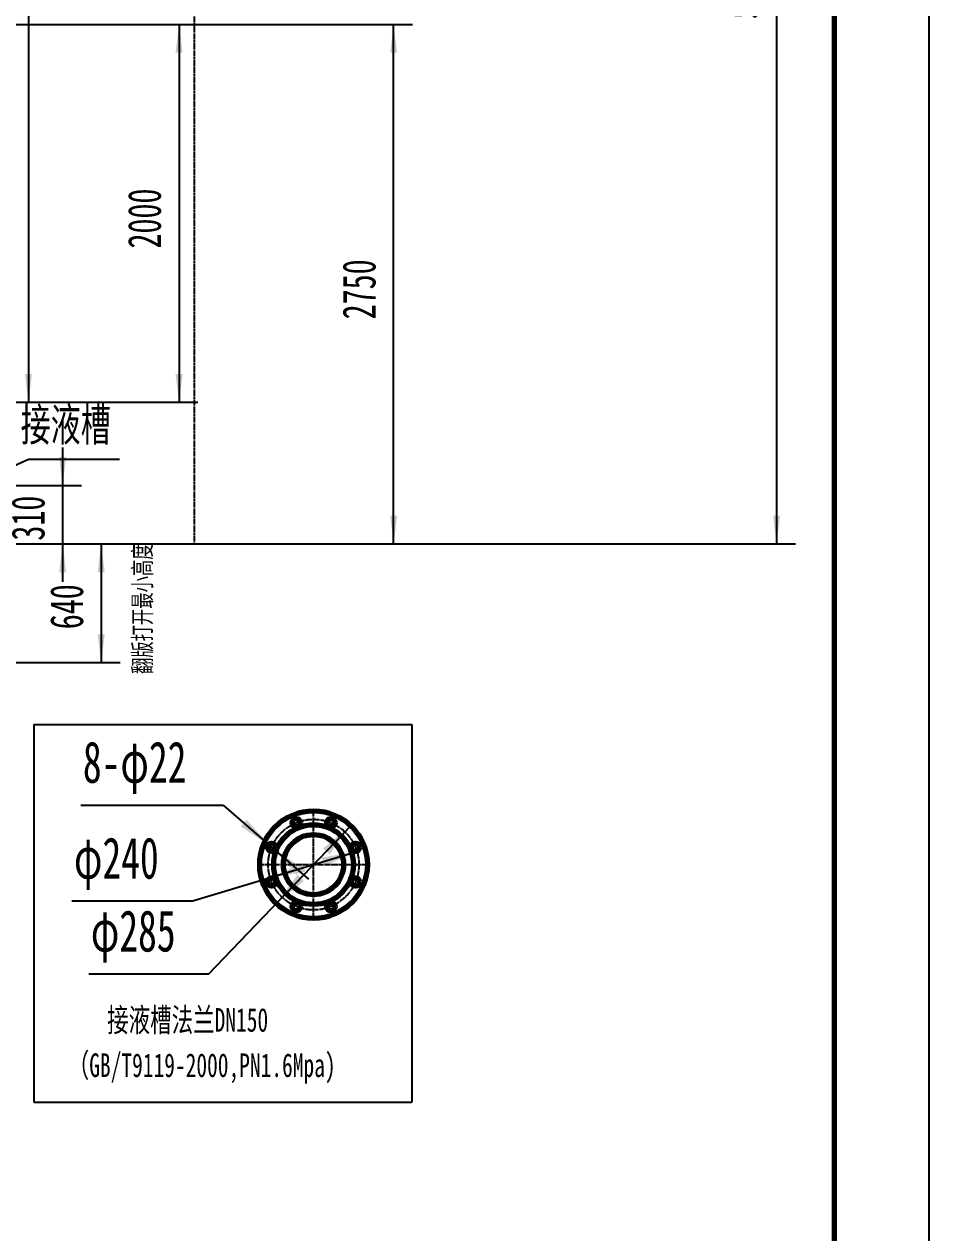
# Model space of a CAD drawing. Header units: millimetres. Extents: x -14850 to 14850, y -10500 to 10500.
# Drawn here: x 10060 to 14850, y -2670 to 3728 of the extents above; entities that cross this region are included whole.
import ezdxf

# ---------------------------------------------------------------- set-up
doc = ezdxf.new("R2010")
doc.units = ezdxf.units.MM
doc.linetypes.add('EB_DASHDOT', pattern=[39, 30, -3, 3, -3])
doc.linetypes.add('EB_DASHDOTDOT', pattern=[45, 30, -3, 3, -3, 3, -3])
for name, color, linetype, lineweight in [('CAXA0', 7, 'Continuous', 70), ('CAXA1', 1, 'EB_DASHDOT', 25), ('CAXA3', 7, 'Continuous', 25), ('CAXA4', 3, 'Continuous', 25)]:
    doc.layers.add(name, color=color, linetype=linetype, lineweight=lineweight)
doc.styles.add('标准', font='', dxfattribs={"width": 0.667})
doc.styles.get('标准').set_extended_font_data('NSimSun')
doc.dimstyles.new('标准', dxfattribs={"dimscale": 50, "dimtxt": 3.5, "dimasz": 3, "dimexe": 2, "dimexo": 0, "dimtad": 1, "dimdec": 1, "dimzin": 12, "dimdsep": 46, "dimtxsty": '标准', "dimcen": 0, "dimdle": 4, "dimaunit": 1, "dimazin": 2, "dimtfac": 1, "dimtdec": 3, "dimtmove": 0, "dimatfit": 3, "dimfxl": 0, "dimtolj": 1, "dimtzin": 0, "dimarcsym": 0})

# ---------------------------------------------------------------- blocks, each defined once
blk = doc.blocks.new('CAXBLOCK0', base_point=(14350, -10000))
at = {"layer": 'CAXA0', "linetype": 'Continuous', "lineweight": 70}
blk.add_line((14350, -10000), (14350, 10000), dxfattribs=at)
at = {"layer": 'CAXA3', "linetype": 'Continuous', "lineweight": 25}
blk.add_line((14850, 10500), (14850, -10500), dxfattribs=at)
blk = doc.blocks.new('*D786')
at = {"layer": 'CAXA4', "linetype": 'Continuous', "lineweight": 25}
for points in [[(12016.6, 3726.7), (12035.3, 3576.7), (11997.8, 3576.7)], [(12016.6, 976.7), (12035.3, 1126.7), (11997.8, 1126.7)]]:
    blk.add_hatch(color=0, dxfattribs=at).paths.add_polyline_path(points, flags=0)
at = {"layer": 'CAXA4', "color": 0, "linetype": 'Continuous', "lineweight": 25}
for p, q in [((9010.7, 3726.7), (12116.6, 3726.7)), ((12016.6, 976.7), (12016.6, 3726.7)), ((9580.7, 976.7), (12116.6, 976.7))]:
    blk.add_line(p, q, dxfattribs=at)
at = {"layer": 'CAXA4', "color": 0, "linetype": 'Continuous', "lineweight": 25, "insert": (11745.6, 2165.5), "char_height": 175, "attachment_point": 1, "rotation": 90, "style": '标准'}
blk.add_mtext('\\fNSimSun|b0|i0|p34;2750', dxfattribs=at)
blk = doc.blocks.new('*D787')
at = {"layer": 'CAXA4', "linetype": 'Continuous', "lineweight": 25}
for points in [[(10880.4, 3726.7), (10861.6, 3576.7), (10899.1, 3576.7)], [(10880.4, 1726.7), (10861.6, 1876.7), (10899.1, 1876.7)]]:
    blk.add_hatch(color=0, dxfattribs=at).paths.add_polyline_path(points, flags=0)
at = {"layer": 'CAXA4', "color": 0, "linetype": 'Continuous', "lineweight": 25}
for p, q in [((7510.7, 3726.7), (10980.4, 3726.7)), ((10880.4, 3726.7), (10880.4, 1726.7)), ((7510.7, 1726.7), (10980.4, 1726.7))]:
    blk.add_line(p, q, dxfattribs=at)
at = {"layer": 'CAXA4', "color": 0, "linetype": 'Continuous', "lineweight": 25, "insert": (10609.4, 2540.5), "char_height": 175, "attachment_point": 1, "rotation": 90, "style": '标准'}
blk.add_mtext('\\fNSimSun|b0|i0|p34;2000', dxfattribs=at)
blk = doc.blocks.new('*D788')
at = {"layer": 'CAXA4', "linetype": 'Continuous', "lineweight": 25}
for points in [[(10083.1, 6906.7), (10064.3, 6756.7), (10101.8, 6756.7)], [(10083.1, 1726.7), (10064.3, 1876.7), (10101.8, 1876.7)]]:
    blk.add_hatch(color=0, dxfattribs=at).paths.add_polyline_path(points, flags=0)
at = {"layer": 'CAXA4', "color": 0, "linetype": 'Continuous', "lineweight": 25}
for p, q in [((8693.4, 6906.7), (10183.1, 6906.7)), ((10083.1, 6906.7), (10083.1, 1726.7)), ((9008.4, 1726.7), (10183.1, 1726.7))]:
    blk.add_line(p, q, dxfattribs=at)
at = {"layer": 'CAXA4', "color": 0, "linetype": 'Continuous', "lineweight": 25, "insert": (9812.1, 4130.5), "char_height": 175, "attachment_point": 1, "rotation": 90, "style": '标准'}
blk.add_mtext('\\fNSimSun|b0|i0|p34;5180', dxfattribs=at)
blk = doc.blocks.new('*D819')
at = {"layer": 'CAXA4', "linetype": 'Continuous', "lineweight": 25}
for points in [[(10264.2, 1286.7), (10245.5, 1436.7), (10283, 1436.7)], [(10264.2, 976.7), (10245.5, 826.7), (10283, 826.7)]]:
    blk.add_hatch(color=0, dxfattribs=at).paths.add_polyline_path(points, flags=0)
at = {"layer": 'CAXA4', "color": 0, "linetype": 'Continuous', "lineweight": 25}
for p, q in [((10264.2, 1486.7), (10264.2, 776.7)), ((9605.7, 1286.7), (10364.2, 1286.7)), ((9892.4, 976.7), (10364.2, 976.7))]:
    blk.add_line(p, q, dxfattribs=at)
at = {"layer": 'CAXA4', "color": 0, "linetype": 'Continuous', "lineweight": 25, "insert": (9993.2, 994.2), "char_height": 175, "attachment_point": 1, "rotation": 90, "style": '标准'}
blk.add_mtext('\\fNSimSun|b0|i0|p34;310', dxfattribs=at)
blk = doc.blocks.new('CAXBLOCK774', base_point=(11592.4, -720.8))
at = {"layer": 'CAXA0', "linetype": 'Continuous', "lineweight": 70}
for centre, radius in [((11592.4, -720.8), 285), ((11592.4, -720.8), 211), ((11500.6, -499.1), 22), ((11684.3, -499.1), 22), ((11370.7, -629), 22), ((11814.2, -629), 22), ((11370.7, -812.7), 22), ((11814.2, -812.7), 22), ((11500.6, -942.6), 22), ((11684.3, -942.6), 22)]:
    blk.add_circle(centre, radius, dxfattribs=at)
at = {"layer": 'CAXA0'}
blk.add_circle((11592.4, -720.8), 159, dxfattribs=at)
at = {"layer": 'CAXA1', "linetype": 'EB_DASHDOT', "lineweight": 25}
for p, q in [((11592.4, -1011.8), (11592.4, -429.8)), ((11301.4, -720.8), (11883.4, -720.8))]:
    blk.add_line(p, q, dxfattribs=at)
blk.add_circle((11592.4, -720.8), 240, dxfattribs=at)
blk = doc.blocks.new('*D821')
at = {"layer": 'CAXA4', "linetype": 'Continuous', "lineweight": 25}
for points in [[(11822.3, -651.7), (11649.4, -728.2), (11636, -683.3)], [(11362.6, -789.9), (11548.9, -758.4), (11535.4, -713.5)]]:
    blk.add_hatch(color=0, dxfattribs=at).paths.add_polyline_path(points, flags=0)
at = {"layer": 'CAXA4', "color": 0, "linetype": 'Continuous', "lineweight": 25}
for q in [(11822.3, -651.7), (10313, -915.1)]:
    blk.add_line((10946.2, -915.1), q, dxfattribs=at)
at = {"layer": 'CAXA4', "color": 0, "linetype": 'Continuous', "lineweight": 25, "insert": (10324, -576.4), "char_height": 218.75, "attachment_point": 1, "style": '标准'}
blk.add_mtext('\\fNSimSun|b0|i0|p34;φ240', dxfattribs=at)
blk = doc.blocks.new('*D822')
at = {"layer": 'CAXA4', "linetype": 'Continuous', "lineweight": 25}
for points in [[(11789.8, -515.2), (11676.9, -666.7), (11643, -634.3)], [(11395, -926.4), (11541.8, -807.4), (11508, -774.9)]]:
    blk.add_hatch(color=0, dxfattribs=at).paths.add_polyline_path(points, flags=0)
at = {"layer": 'CAXA4', "color": 0, "linetype": 'Continuous', "lineweight": 25}
for q in [(11789.8, -515.2), (10402.4, -1300.8)]:
    blk.add_line((11035.6, -1300.8), q, dxfattribs=at)
at = {"layer": 'CAXA4', "color": 0, "linetype": 'Continuous', "lineweight": 25, "insert": (10413.4, -962.1), "char_height": 218.75, "attachment_point": 1, "style": '标准'}
blk.add_mtext('\\fNSimSun|b0|i0|p34;φ285', dxfattribs=at)
blk = doc.blocks.new('*D823')
at = {"layer": 'CAXA4', "linetype": 'Continuous', "lineweight": 25}
for points in [[(11364.6, -623.7), (11207.6, -518.6), (11238.4, -483.2)], [(11376.7, -634.2), (11503, -774.8), (11533.7, -739.4)]]:
    blk.add_hatch(color=0, dxfattribs=at).paths.add_polyline_path(points, flags=0)
at = {"layer": 'CAXA4', "color": 0, "linetype": 'Continuous', "lineweight": 25}
for q in [(10360.4, -407.6), (11565.6, -798)]:
    blk.add_line((11115.4, -407.6), q, dxfattribs=at)
at = {"layer": 'CAXA4', "color": 0, "linetype": 'Continuous', "lineweight": 25, "insert": (10371.4, -68.9), "char_height": 218.75, "attachment_point": 1, "style": '标准'}
blk.add_mtext('\\fNSimSun|b0|i0|p34;8-φ22', dxfattribs=at)
blk = doc.blocks.new('*D830')
at = {"layer": 'CAXA4', "linetype": 'Continuous', "lineweight": 25}
blk.add_hatch(color=0, dxfattribs=at).paths.add_polyline_path([(9415.7, 1126.7), (9560.2, 1170.9), (9544.9, 1205.1)], flags=0)
at = {"layer": 'CAXA4', "color": 0, "linetype": 'Continuous', "lineweight": 25}
for p, q in [((9415.7, 1126.7), (10083.1, 1425.7)), ((10083.1, 1425.7), (10565.1, 1425.7))]:
    blk.add_line(p, q, dxfattribs=at)
at = {"layer": 'CAXA4', "color": 0, "linetype": 'Continuous', "lineweight": 25, "insert": (10041.6, 1696.7), "char_height": 175, "attachment_point": 1, "style": '标准'}
blk.add_mtext('\\fNSimSun|b0|i0|p34;接液槽', dxfattribs=at)
blk = doc.blocks.new('*D842')
at = {"layer": 'CAXA4', "linetype": 'Continuous', "lineweight": 25}
for points in [[(14044.2, 6906.7), (14025.4, 6756.7), (14062.9, 6756.7)], [(14044.2, 976.7), (14025.4, 1126.7), (14062.9, 1126.7)]]:
    blk.add_hatch(color=0, dxfattribs=at).paths.add_polyline_path(points, flags=0)
at = {"layer": 'CAXA4', "color": 0, "linetype": 'Continuous', "lineweight": 25}
for p, q in [((8705.6, 6906.7), (14144.2, 6906.7)), ((14044.2, 6906.7), (14044.2, 976.7)), ((7255.7, 976.7), (14144.2, 976.7))]:
    blk.add_line(p, q, dxfattribs=at)
at = {"layer": 'CAXA4', "color": 0, "linetype": 'Continuous', "lineweight": 25, "insert": (13773.2, 3755.5), "char_height": 175, "attachment_point": 1, "rotation": 90, "style": '标准'}
blk.add_mtext('\\fNSimSun|b0|i0|p34;5930', dxfattribs=at)
blk = doc.blocks.new('*D849')
at = {"layer": 'CAXA4', "linetype": 'Continuous', "lineweight": 25}
for points in [[(10468.3, 976.7), (10449.6, 826.7), (10487.1, 826.7)], [(10468.3, 348.5), (10449.6, 498.5), (10487.1, 498.5)]]:
    blk.add_hatch(color=0, dxfattribs=at).paths.add_polyline_path(points, flags=0)
at = {"layer": 'CAXA4', "color": 0, "linetype": 'Continuous', "lineweight": 25}
for p, q in [((9030.7, 976.7), (10568.3, 976.7)), ((10468.3, 976.7), (10468.3, 348.5)), ((9051, 348.5), (10568.3, 348.5))]:
    blk.add_line(p, q, dxfattribs=at)
at = {"layer": 'CAXA4', "color": 0, "linetype": 'Continuous', "lineweight": 25, "insert": (10197.3, 525.2), "char_height": 175, "attachment_point": 1, "rotation": 90, "style": '标准'}
blk.add_mtext('\\fNSimSun|b0|i0|p34;640', dxfattribs=at)

msp = doc.modelspace()

# ---------------------------------------------------------------- linework, layer by layer
at = {"layer": 'CAXA3', "color": 5, "linetype": 'EB_DASHDOTDOT', "lineweight": 25}
for p, q in [((10960.69, 7906.7), (10960.69, 976.67)), ((5560.69, 976.67), (10960.69, 976.67)), ((6005.64, 976.67), (11405.64, 976.67))]:
    msp.add_line(p, q, dxfattribs=at)
at = {"layer": 'CAXA4'}
for p, q in [((10112.09, 21), (12112.09, 21)), ((10112.09, 21), (10112.09, -1979)), ((12112.09, 21), (12112.09, -1979)), ((10112.09, -1979), (12112.09, -1979))]:
    msp.add_line(p, q, dxfattribs=at)

# ---------------------------------------------------------------- block references
at = {"layer": 'CAXA0'}
msp.add_blockref('CAXBLOCK0', (14350, -10000), dxfattribs=at)
at = {"layer": 'CAXA0', "linetype": 'Continuous', "lineweight": 70}
msp.add_blockref('CAXBLOCK774', (11592.42, -720.83), dxfattribs=at)
at = {"layer": 'CAXA4', "linetype": 'Continuous', "lineweight": 70}
msp.add_blockref('*D830', (0, 0), dxfattribs=at)

# ---------------------------------------------------------------- texts
at = {"layer": 'CAXA4', "linetype": 'Continuous', "lineweight": 25, "insert": (10638.36, 288.06), "char_height": 95, "attachment_point": 1, "rotation": 90, "style": '标准'}
msp.add_mtext('\\fNSimSun|b0|i0|p34;翻版打开最小高度', dxfattribs=at)
at = {"layer": 'CAXA4', "linetype": 'Continuous', "lineweight": 25, "char_height": 125, "attachment_point": 1, "style": '标准'}
for s, insert in [('\\fNSimSun|b0|i0|p34;接液槽法兰DN150', (10499.97, -1480.28)), ('\\fNSimSun|b0|i0|p34;（GB/T9119-2000,PN1.6Mpa)', (10291.13, -1720.03))]:
    msp.add_mtext(s, dxfattribs=dict(at, insert=insert))

# ---------------------------------------------------------------- dimensions: what is measured, and where the dimension line sits
at = {"layer": 'CAXA4', "linetype": 'Continuous', "lineweight": 70}
for base, p1, p2, angle, text, picture, middle in [((14044.19, 3941.67), (8705.64, 6906.67), (7255.69, 976.67), 270, '\\fNSimSun;5930', '*D842', (13893.06, 3941.67)), ((10083.06, 4316.67), (8693.38, 6906.67), (9008.38, 1726.67), 270, '\\fNSimSun;5180', '*D788', (9931.94, 4316.67)), ((10880.35, 2726.67), (7510.69, 3726.67), (7510.69, 1726.67), 270, '\\fNSimSun;2000', '*D787', (10729.23, 2726.67)), ((12016.57, 2351.67), (9580.69, 976.67), (9010.69, 3726.67), 90, '\\fNSimSun;2750', '*D786', (11865.45, 2351.67)), ((10264.22, 1131.67), (9605.69, 1286.67), (9892.37, 976.67), 90, '\\fNSimSun;310', '*D819', (10113.1, 1131.67))]:
    dim = msp.add_linear_dim(base=base, p1=p1, p2=p2, angle=angle, text=text, dimstyle='标准', dxfattribs=at)
    dim.commit()
    dim.dimension.update_dxf_attribs({"geometry": picture, "text_midpoint": middle})
at = {"layer": 'CAXA4'}
dim = msp.add_linear_dim(base=(10468.32, 662.59), p1=(9030.69, 976.67), p2=(9051, 348.51), angle=270, text='\\fNSimSun;640', dimstyle='标准', dxfattribs=at)
dim.commit()
dim.dimension.update_dxf_attribs({"geometry": '*D849', "text_midpoint": (10317.2, 662.59)})
at = {"layer": 'CAXA4', "color": 7}
for p1, p2, text, picture, middle in [((11376.73, -634.23), (11364.65, -623.75), '\\fNSimSun;8-φ22', '*D823', (10664.99, -218.72)), ((11789.8, -515.24), (11395.05, -926.42), '\\fNSimSun;φ285', '*D822', (10646.06, -1111.91)), ((11822.26, -651.73), (11362.59, -789.94), '\\fNSimSun;φ240', '*D821', (10556.68, -726.22))]:
    dim = msp.add_diameter_dim_2p(p1=p1, p2=p2, text=text, dimstyle='标准', dxfattribs=at)
    dim.commit()
    dim.dimension.update_dxf_attribs({"geometry": picture, "text_midpoint": middle})

doc.saveas('drawing.dxf')
